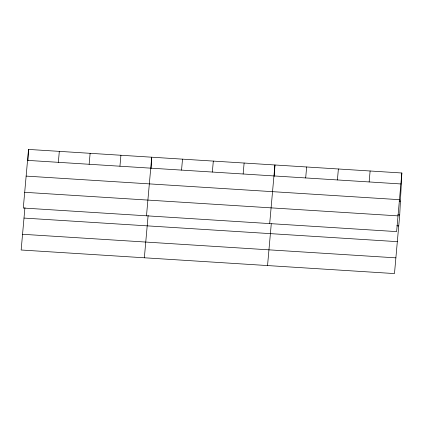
<?xml version="1.0" encoding="UTF-8"?>
<svg xmlns="http://www.w3.org/2000/svg" width="423" height="423" viewBox="0 0 423 423"><rect width="100%" height="100%" fill="white"/><g stroke="black" fill="none" stroke-linecap="round" stroke-linejoin="round"><path stroke-width="0.63" d="M27.95 160.634L28.521 149.425L401.85 172.996L399.709 214.969L394.479 273.575L21.15 250.004L24.936 207.593M151.148 168.417L151.72 157.203L146.49 215.809M274.347 176.195L274.918 164.981L269.689 223.593M28.521 149.425L23.291 208.031L396.621 231.603L401.85 172.996M58.342 162.326L59.32 151.371M89.142 164.272L90.12 153.316M119.942 166.213L120.92 155.257M144.349 257.781L148.135 215.37M181.541 170.104L182.519 159.148M212.341 172.05L213.319 161.094M243.14 173.996L244.119 163.04M267.548 265.559L271.275 223.804M305.676 177.94L306.654 166.985M337.406 179.944L338.384 168.989M369.142 181.948L370.12 170.992M27.543 160.38L400.872 183.952M26.141 176.105L399.471 199.677M399.122 201.036L400.417 201.115M397.763 214.847L399.709 214.969M24.698 192.306L398.022 215.878M396.79 225.803L398.73 225.924M24 218.078L397.329 241.649M22.551 234.279L395.88 257.85"/></g></svg>
